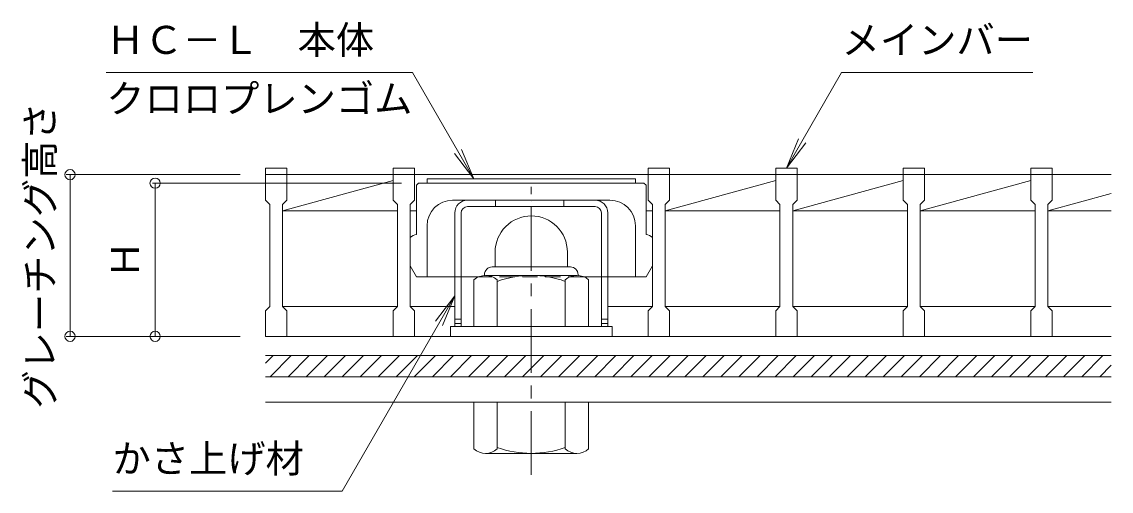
# Model space of a CAD drawing. Units: millimetres, scale not verified. Extents: x -559 to 559, y -405 to 425.
# Drawn here: x 12.3 to 268.5, y -229.6 to -119.3 of the extents above; entities that cross this region are included whole.
import ezdxf
from ezdxf.enums import TextEntityAlignment as Align

# ---------------------------------------------------------------- set-up
doc = ezdxf.new("R2010")
doc.units = ezdxf.units.MM
doc.header["$LTSCALE"] = 3
doc.header["$PDMODE"] = 32
doc.header["$PDSIZE"] = 2.4
doc.linetypes.add('CHAIN1', pattern=[8, 5, -1, 1, -1])
doc.linetypes.add('DASHED1', pattern=[1.8, 1.2, -0.6])
for name, color, linetype, lineweight in [('3-1', 2, 'Continuous', 18), ('3-2', 3, 'Continuous', 18), ('3-4', 7, 'Continuous', 18), ('3-5', 7, 'Continuous', 18), ('3-7', 6, 'Continuous', 9), ('3-8', 4, 'Continuous', 18)]:
    doc.layers.add(name, color=color, linetype=linetype, lineweight=lineweight)
doc.styles.add('ＭＳ ゴシック', font='')
doc.styles.get('ＭＳ ゴシック').set_extended_font_data('MS Gothic')

msp = doc.modelspace()

# ---------------------------------------------------------------- linework, layer by layer
at = {"layer": '3-1', "linetype": 'CHAIN1'}
msp.add_line((132.14, -225.793), (132.14, -158.106), dxfattribs=at)
at = {"layer": '3-1'}
for p, q in [((132.14, -161.408), (132.129, -161.408)), ((132.14, -161.408), (132.129, -161.408)), ((123.629, -173.408), (123.629, -176.908)), ((140.63, -173.398), (140.63, -176.908)), ((121.13, -178.708), (121.13, -178.908)), ((142.88, -178.908), (121.38, -178.908)), ((122.929, -176.908), (141.329, -176.908)), ((143.129, -178.708), (143.129, -178.908)), ((118.629, -190.908), (118.629, -179.947)), ((124.13, -190.908), (124.13, -179.946)), ((140.13, -190.908), (140.13, -179.946)), ((145.63, -190.908), (145.63, -179.947)), ((113.13, -193.208), (113.13, -190.908)), ((69.64, -199.508), (71.44, -197.708)), ((69.64, -197.708), (268.547, -197.708)), ((70.682, -202.708), (75.682, -197.708)), ((74.925, -202.708), (79.925, -197.708)), ((79.168, -202.708), (84.168, -197.708)), ((83.41, -202.708), (88.41, -197.708)), ((87.653, -202.708), (92.653, -197.708)), ((91.895, -202.708), (96.895, -197.708)), ((96.138, -202.708), (101.138, -197.708)), ((100.381, -202.708), (105.381, -197.708)), ((104.623, -202.708), (109.623, -197.708)), ((108.866, -202.708), (113.866, -197.708)), ((113.109, -202.708), (118.109, -197.708)), ((117.351, -202.708), (122.351, -197.708)), ((121.594, -202.708), (126.594, -197.708)), ((125.836, -202.708), (130.836, -197.708)), ((130.079, -202.708), (135.079, -197.708)), ((134.322, -202.708), (139.322, -197.708)), ((138.564, -202.708), (143.564, -197.708)), ((142.807, -202.708), (147.807, -197.708)), ((147.05, -202.708), (152.05, -197.708)), ((151.292, -202.708), (156.292, -197.708)), ((155.535, -202.708), (160.535, -197.708)), ((159.777, -202.708), (164.778, -197.708)), ((164.02, -202.708), (169.02, -197.708)), ((168.263, -202.708), (173.263, -197.708)), ((172.505, -202.708), (177.505, -197.708)), ((176.748, -202.708), (181.748, -197.708)), ((180.991, -202.708), (185.991, -197.708)), ((185.233, -202.708), (190.233, -197.708)), ((189.476, -202.708), (194.476, -197.708)), ((193.718, -202.708), (198.718, -197.708)), ((197.961, -202.708), (202.961, -197.708)), ((202.204, -202.708), (207.204, -197.708)), ((206.446, -202.708), (211.446, -197.708)), ((210.689, -202.708), (215.689, -197.708)), ((214.932, -202.708), (219.932, -197.708)), ((219.174, -202.708), (224.174, -197.708)), ((223.417, -202.708), (228.417, -197.708)), ((227.66, -202.708), (232.659, -197.708)), ((231.902, -202.708), (236.902, -197.708)), ((236.145, -202.708), (241.145, -197.708)), ((240.387, -202.708), (245.387, -197.708)), ((244.63, -202.708), (249.63, -197.708)), ((248.873, -202.708), (253.873, -197.708)), ((253.115, -202.708), (258.115, -197.708)), ((257.358, -202.708), (262.358, -197.708)), ((261.6, -202.708), (266.6, -197.708)), ((265.843, -202.708), (268.547, -200.004)), ((268.547, -202.708), (69.64, -202.708)), ((268.547, -208.708), (69.64, -208.708)), ((118.629, -208.708), (118.629, -219.669)), ((124.13, -208.708), (124.13, -219.67)), ((140.13, -208.708), (140.13, -219.67)), ((145.63, -208.708), (145.63, -219.669)), ((142.88, -220.708), (121.38, -220.708))]:
    msp.add_line(p, q, dxfattribs=at)
msp.add_lwpolyline([(151.129, -193.208), (151.129, -190.908), (113.13, -190.908)], dxfattribs=at)
for centre, radius, start, end in [((132.129, -173.408), 8.5, 89.93186, 180), ((132.14, -173.398), 8.49, 0, 90), ((121.38, -183.068), 4.16, 48.62012, 131.38165), ((122.929, -178.708), 1.8, 90, 180), ((132.129, -202.908), 24, 70.52881, 109.47119), ((142.88, -183.068), 4.16, 48.61835, 131.37988), ((141.329, -178.708), 1.8, 0, 90), ((121.38, -216.548), 4.16, 228.61835, 311.37988), ((132.129, -196.708), 24, 250.52881, 289.47119), ((142.88, -216.548), 4.16, 228.62012, 311.38165)]:
    msp.add_arc(centre, radius, start, end, dxfattribs=at)
at = {"layer": '3-2'}
for p, q in [((69.64, -153.708), (69.64, -155.208)), ((69.64, -153.708), (74.64, -153.708)), ((74.64, -153.708), (74.64, -155.208)), ((99.64, -153.708), (99.64, -155.208)), ((99.64, -153.708), (104.64, -153.708)), ((104.64, -153.708), (104.64, -155.208)), ((159.64, -153.708), (159.64, -155.208)), ((159.64, -153.708), (164.64, -153.708)), ((164.64, -153.708), (164.64, -155.208)), ((189.64, -153.708), (189.64, -155.208)), ((189.64, -153.708), (194.64, -153.708)), ((194.64, -153.708), (194.64, -155.208)), ((219.64, -153.708), (219.64, -155.208)), ((219.64, -153.708), (224.64, -153.708)), ((224.64, -153.708), (224.64, -155.208)), ((249.64, -153.708), (249.64, -155.208)), ((249.64, -153.708), (254.639, -153.708)), ((254.639, -153.708), (254.639, -155.208)), ((69.64, -155.208), (99.64, -155.208)), ((69.64, -161.208), (69.64, -155.208)), ((74.64, -155.208), (74.64, -161.208)), ((104.639, -155.208), (129.64, -155.208)), ((104.639, -155.208), (104.639, -161.208)), ((129.64, -155.208), (159.64, -155.208)), ((159.64, -155.208), (189.64, -155.208)), ((159.64, -161.208), (159.64, -155.208)), ((164.639, -155.208), (164.639, -161.208)), ((189.64, -155.208), (219.64, -155.208)), ((189.64, -161.208), (189.64, -155.208)), ((194.639, -155.208), (194.639, -161.208)), ((219.64, -155.208), (249.64, -155.208)), ((219.64, -161.208), (219.64, -155.208)), ((224.639, -155.208), (224.639, -161.208)), ((254.639, -155.208), (254.639, -161.208)), ((73.64, -163.708), (99.64, -156.579)), ((163.639, -163.708), (189.64, -156.579)), ((193.639, -163.708), (219.64, -156.579)), ((223.64, -163.708), (249.64, -156.579)), ((69.64, -161.208), (70.64, -162.208)), ((73.64, -162.208), (74.64, -161.208)), ((99.64, -161.208), (100.64, -162.208)), ((103.639, -162.208), (104.639, -161.208)), ((159.64, -161.208), (160.639, -162.208)), ((163.639, -162.208), (164.639, -161.208)), ((189.64, -161.208), (190.639, -162.208)), ((193.639, -162.208), (194.639, -161.208)), ((219.64, -161.208), (220.639, -162.208)), ((223.639, -162.208), (224.639, -161.208)), ((249.64, -161.208), (250.639, -162.208)), ((253.639, -163.708), (268.547, -159.621)), ((253.639, -162.208), (254.639, -161.208)), ((70.64, -186.208), (70.64, -162.208)), ((73.64, -162.208), (73.64, -186.208)), ((73.64, -163.708), (100.64, -163.708)), ((100.64, -186.208), (100.64, -162.208)), ((103.639, -162.208), (103.639, -186.208)), ((103.639, -163.708), (105.14, -163.708)), ((159.14, -163.708), (160.639, -163.708)), ((160.639, -186.208), (160.639, -162.208)), ((163.639, -162.208), (163.639, -186.208)), ((163.639, -163.708), (190.639, -163.708)), ((190.639, -186.208), (190.639, -162.208)), ((193.639, -162.208), (193.639, -186.208)), ((193.639, -163.708), (220.639, -163.708)), ((220.639, -186.208), (220.639, -162.208)), ((223.639, -162.208), (223.639, -186.208)), ((223.64, -163.708), (250.639, -163.708)), ((250.639, -186.208), (250.639, -162.208)), ((253.639, -162.208), (253.639, -186.208)), ((253.639, -163.708), (268.547, -163.708)), ((69.64, -187.208), (70.64, -186.208)), ((73.64, -186.208), (100.64, -186.208)), ((99.64, -187.208), (100.64, -186.208)), ((103.639, -186.208), (114.14, -186.208)), ((150.14, -186.208), (160.639, -186.208)), ((159.64, -187.208), (160.639, -186.208)), ((163.639, -186.208), (190.639, -186.208)), ((189.64, -187.208), (190.639, -186.208)), ((193.639, -186.208), (220.639, -186.208)), ((219.64, -187.208), (220.639, -186.208)), ((223.64, -186.208), (250.639, -186.208)), ((249.64, -187.208), (250.639, -186.208)), ((253.639, -186.208), (268.547, -186.208)), ((69.64, -193.208), (69.64, -187.208)), ((99.64, -193.208), (99.64, -187.208)), ((159.64, -193.208), (159.64, -187.208)), ((189.64, -193.208), (189.64, -187.208)), ((219.64, -193.208), (219.64, -187.208)), ((249.64, -193.208), (249.64, -187.208)), ((268.547, -193.208), (69.64, -193.208)), ((69.64, -197.708), (268.547, -197.708))]:
    msp.add_line(p, q, dxfattribs=at)
for points in [[(99.64, -161.208), (99.64, -155.208), (104.639, -155.208)], [(249.64, -161.208), (249.64, -155.208), (268.547, -155.208)], [(73.64, -186.208), (74.64, -187.208), (74.64, -193.208)], [(103.639, -186.208), (104.639, -187.208), (104.639, -193.208)], [(163.639, -186.208), (164.639, -187.208), (164.639, -193.208)], [(193.639, -186.208), (194.639, -187.208), (194.639, -193.208)], [(223.639, -186.208), (224.639, -187.208), (224.639, -193.208)], [(253.639, -186.208), (254.639, -187.208), (254.639, -193.208)]]:
    msp.add_lwpolyline(points, dxfattribs=at)
at = {"layer": '3-4'}
for p, q in [((22.74, -155.208), (63.64, -155.208)), ((23.64, -193.208), (23.64, -155.208)), ((43.04, -157.208), (101.64, -157.208)), ((43.64, -193.208), (43.64, -157.208)), ((22.74, -193.208), (63.64, -193.208))]:
    msp.add_line(p, q, dxfattribs=at)
for p in [(23.64, -155.208), (43.64, -157.208), (23.64, -193.208), (43.64, -193.208)]:
    msp.add_point(p, dxfattribs=at)
at = {"layer": '3-5'}
for p, q in [((32.177, -131.212), (104.177, -131.212)), ((104.177, -131.212), (118.608, -156.208)), ((205.128, -131.212), (192.14, -153.708)), ((205.128, -131.212), (250.128, -131.212)), ((192.14, -153.708), (195.01, -146.779)), ((192.14, -153.708), (196.705, -147.758)), ((118.608, -156.208), (114.042, -150.258)), ((118.608, -156.208), (115.738, -149.279)), ((87.64, -229.605), (114.14, -183.706)), ((114.14, -183.706), (109.574, -189.656)), ((114.14, -183.706), (111.269, -190.635)), ((33.64, -229.605), (87.64, -229.605))]:
    msp.add_line(p, q, dxfattribs=at)
at = {"layer": '3-7'}
for p, q in [((107.639, -157.208), (107.639, -156.208)), ((107.639, -156.208), (156.64, -156.208)), ((156.64, -157.208), (156.64, -156.208)), ((105.14, -157.708), (105.64, -157.208)), ((105.14, -157.708), (105.14, -169.25)), ((158.64, -157.208), (105.64, -157.208)), ((113.64, -161.208), (150.64, -161.208)), ((107.64, -167.208), (107.64, -179.208)), ((156.64, -167.208), (156.64, -179.208)), ((103.639, -169.972), (103.639, -176.61)), ((160.639, -169.972), (160.639, -176.61)), ((105.14, -179.208), (103.639, -176.61)), ((159.14, -179.208), (160.639, -176.61)), ((105.14, -179.208), (114.14, -179.208)), ((119.828, -179.208), (115.64, -179.208)), ((148.64, -179.208), (144.431, -179.208)), ((150.14, -179.208), (159.14, -179.208))]:
    msp.add_line(p, q, dxfattribs=at)
at = {"layer": '3-7', "linetype": 'DASHED1'}
for p, q in [((114.14, -179.208), (115.64, -179.208)), ((144.431, -179.208), (119.828, -179.208)), ((150.14, -179.208), (148.64, -179.208))]:
    msp.add_line(p, q, dxfattribs=at)
at = {"layer": '3-7'}
msp.add_lwpolyline([(158.64, -157.208), (159.14, -157.708), (159.14, -169.25)], dxfattribs=at)
for centre, radius, start, end in [((113.64, -167.208), 6, 90, 180), ((150.64, -167.208), 6, 0, 90), ((105.64, -172.208), 3, 99.59386, 131.81452), ((158.64, -172.208), 3, 48.19362, 80.40614)]:
    msp.add_arc(centre, radius, start, end, dxfattribs=at)
at = {"layer": '3-8'}
for p, q in [((117.14, -161.208), (147.14, -161.208)), ((123.753, -162.708), (123.753, -161.208)), ((139.753, -162.708), (139.753, -161.208)), ((147.14, -162.708), (117.14, -162.708)), ((114.14, -164.208), (114.14, -190.908)), ((115.64, -164.208), (115.64, -190.908)), ((148.64, -164.208), (148.64, -190.908)), ((150.14, -164.208), (150.14, -179.172)), ((150.14, -179.172), (150.14, -190.908)), ((114.13, -189.208), (115.63, -189.208)), ((148.63, -189.208), (150.13, -189.208)), ((114.13, -190.208), (115.63, -190.208)), ((148.63, -190.208), (150.13, -190.208))]:
    msp.add_line(p, q, dxfattribs=at)
for centre, radius, start, end in [((117.14, -164.208), 3, 90, 180), ((147.14, -164.208), 3, 0, 90), ((117.14, -164.208), 1.5, 90, 180), ((147.14, -164.208), 1.5, 0, 90)]:
    msp.add_arc(centre, radius, start, end, dxfattribs=at)

# ---------------------------------------------------------------- texts
at = {"layer": '3-4', "color": 2, "style": 'ＭＳ ゴシック'}
for s, p in [('グレーチング高さ', (21.84, -210.208)), ('Ｈ', (41.84, -179.708))]:
    msp.add_text(s, height=6.598, rotation=90, dxfattribs=at).set_placement(p, align=Align.BOTTOM_LEFT)
at = {"layer": '3-5', "style": 'ＭＳ ゴシック'}
for s, p in [('ＨＣ－Ｌ\u3000本体', (32.177, -128.812)), ('メインバー', (205.128, -128.812)), ('クロロプレンゴム', (32.177, -142.612)), ('かさ上げ材', (33.64, -227.205))]:
    msp.add_text(s, height=6.598, dxfattribs=at).set_placement(p, align=Align.BOTTOM_LEFT)

doc.saveas('drawing.dxf')
